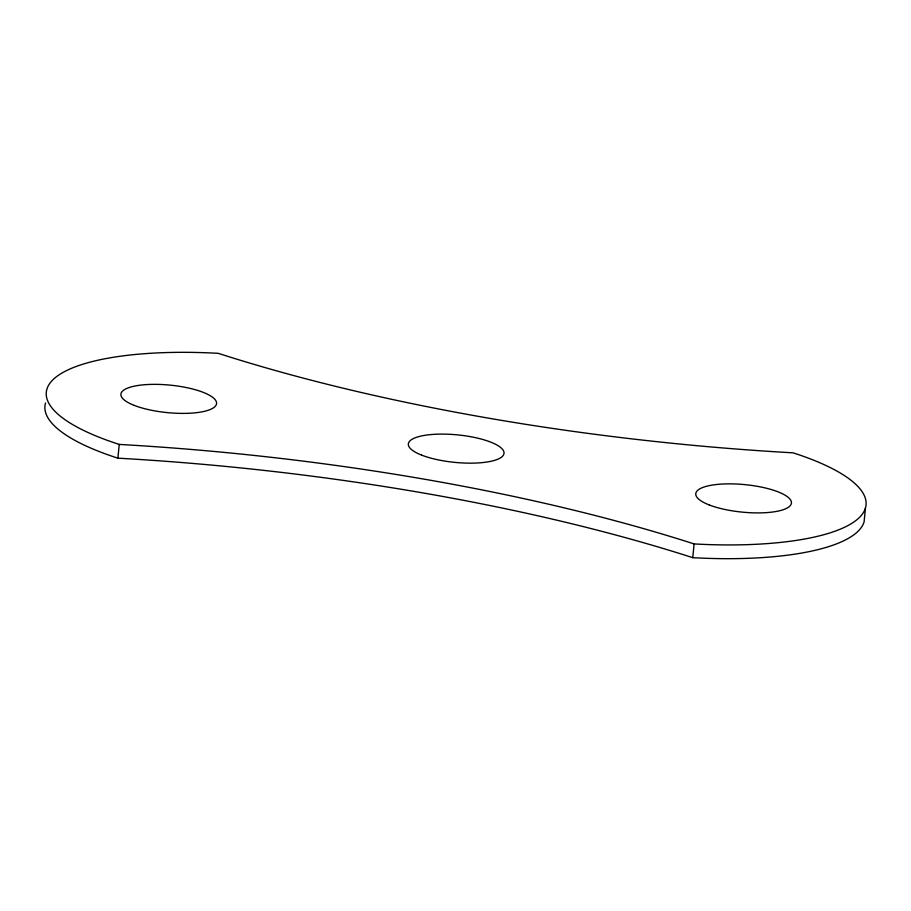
<?xml version="1.0" encoding="UTF-8"?>
<svg xmlns="http://www.w3.org/2000/svg" width="911" height="911" viewBox="0 0 911 911"><rect width="100%" height="100%" fill="white"/><g stroke="black" fill="none" stroke-linecap="round" stroke-linejoin="round"><path stroke-width="1.37" d="M865.45 508.053L864.106 521.798A195.227 56.106 5.6 0 1 692.77 557.669A780.921 224.402 5.6 0 0 117.895 458.165L119.239 444.42A195.227 56.106 5.6 0 1 53.76 378.976A195.227 56.106 5.6 0 1 218.23 353.331A780.921 224.402 5.6 0 0 793.105 452.835A195.227 56.106 5.6 0 1 858.583 518.279A195.227 56.106 5.6 0 1 694.114 543.924A780.921 224.402 5.6 0 0 119.239 444.42M692.77 557.669L694.114 543.924M117.895 458.165A195.227 56.106 5.6 0 1 45.55 402.947M709.179 504.922A48.055 13.813 5.6 0 0 789.598 506.334A48.055 13.813 5.6 0 0 732.045 483.878A48.055 13.813 5.6 0 0 709.179 504.922M421.747 455.17A48.055 13.813 5.6 0 0 502.166 456.593A48.055 13.813 5.6 0 0 444.614 434.126A48.055 13.813 5.6 0 0 421.747 455.17M134.316 405.418A48.055 13.813 5.6 0 0 214.723 406.841A48.055 13.813 5.6 0 0 157.17 384.374A48.055 13.813 5.6 0 0 134.316 405.418"/></g></svg>
